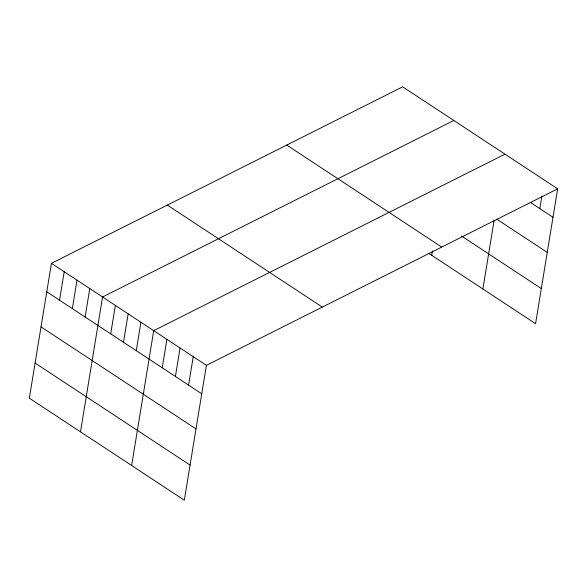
<?xml version="1.0" encoding="UTF-8"?>
<svg xmlns="http://www.w3.org/2000/svg" width="587" height="587" viewBox="0 0 587 587"><rect width="100%" height="100%" fill="white"/><g stroke="black" fill="none" stroke-linecap="round" stroke-linejoin="round"><path stroke-width="0.88" d="M51.429 263.328L29.35 398.169L184.325 500.183L206.404 365.341L557.65 188.831L402.675 86.817L51.429 263.328L206.404 365.341M59.558 300.192L64.218 271.744M72.34 308.608L77 280.16M85.13 317.024L89.789 288.577M80.492 431.834L102.571 296.993L453.817 120.482M110.701 333.856L115.36 305.409M123.483 342.272L128.142 313.825M136.272 350.688L140.931 322.241M131.635 465.498L153.713 330.657L504.959 154.146M162.225 367.778L166.884 339.33M175.403 376.45L180.062 347.996M188.574 385.116L193.233 356.669M431.738 255.323L432.472 250.825M482.881 288.987L494.129 220.286M539.82 208.605L541.86 196.161M557.65 188.831L535.571 323.672L428.73 253.342M530.303 202.346L552.991 217.278M496.749 219.149L547.245 252.388M461.551 236.055L541.317 288.562M286.764 145.07L441.74 247.076M167.339 205.083L322.314 307.089M46.769 291.776L201.745 393.789M41.024 326.886L195.999 428.899M35.103 363.06L190.071 465.073"/></g></svg>
